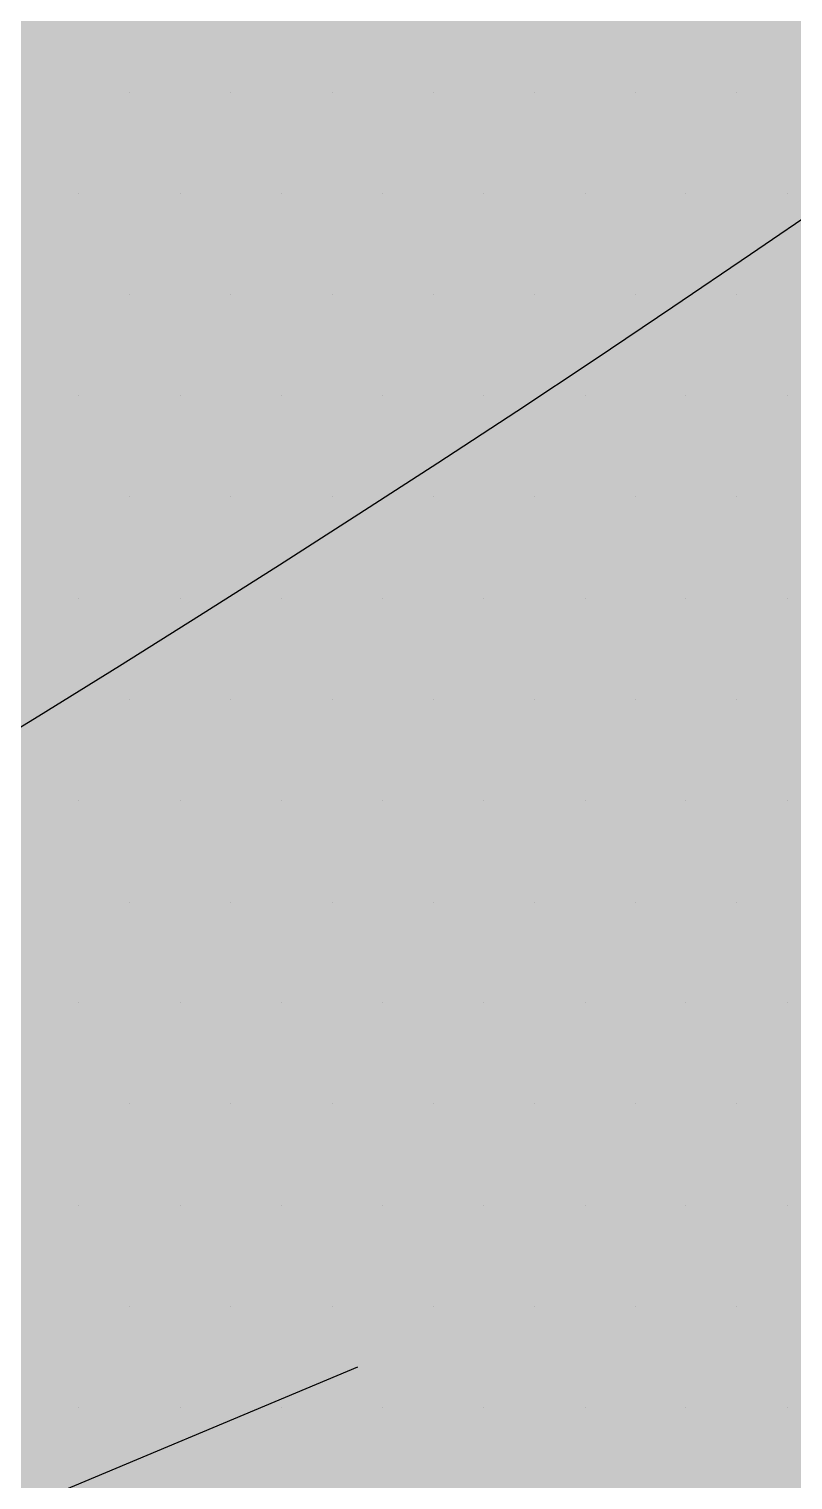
# Paper-space layout 'Layout1' of a CAD drawing. Extents: x -43 to 2298, y -18 to 768.
# Drawn here: x 742.482 to 742.898, y 376.556 to 377.345 of the extents above; entities that cross this region are included whole.
import ezdxf

# ---------------------------------------------------------------- set-up
doc = ezdxf.new("R2010")
doc.units = 0
doc.header["$LTSCALE"] = 2
doc.linetypes.add('CACHEX2', pattern=[0.75, 0.5, -0.25])
doc.layers.add('CARTOUCHE', color=7, linetype='Continuous')
doc.layers.add('LOGO', color=7, linetype='Continuous')

# ---------------------------------------------------------------- blocks, each defined once
blk = doc.blocks.new('A$C715108E3')
at = {"layer": 'LOGO', "color": 131}
for p, q in [((1.4929, -20.8538), (1.4929, -20.8538)), ((1.5842, -20.8538), (1.5842, -20.8538)), ((1.6762, -20.8538), (1.6762, -20.8538)), ((1.7681, -20.8538), (1.7681, -20.8538)), ((1.8595, -20.8538), (1.8595, -20.8538)), ((1.9513, -20.8538), (1.9513, -20.8538)), ((2.0432, -20.8538), (2.0432, -20.8538)), ((1.4466, -20.9453), (1.4466, -20.9453)), ((1.5387, -20.9453), (1.5387, -20.9453)), ((1.6305, -20.9453), (1.6305, -20.9453)), ((1.7218, -20.9453), (1.7218, -20.9453)), ((1.8138, -20.9453), (1.8138, -20.9453)), ((1.9056, -20.9453), (1.9056, -20.9453)), ((1.9967, -20.9453), (1.9967, -20.9453)), ((2.0889, -20.9453), (2.0889, -20.9453)), ((1.4929, -21.0375), (1.4929, -21.0375)), ((1.5842, -21.0375), (1.5842, -21.0375)), ((1.6762, -21.0375), (1.6762, -21.0375)), ((1.7681, -21.0375), (1.7681, -21.0375)), ((1.8595, -21.0375), (1.8595, -21.0375)), ((1.9513, -21.0375), (1.9513, -21.0375)), ((2.0432, -21.0375), (2.0432, -21.0375)), ((1.4466, -21.1288), (1.4466, -21.1288)), ((1.5387, -21.1288), (1.5387, -21.1288)), ((1.6305, -21.1288), (1.6305, -21.1288)), ((1.7218, -21.1288), (1.7218, -21.1288)), ((1.8138, -21.1288), (1.8138, -21.1288)), ((1.9056, -21.1288), (1.9056, -21.1288)), ((1.9967, -21.1288), (1.9967, -21.1288)), ((2.0889, -21.1288), (2.0889, -21.1288)), ((1.4929, -21.2202), (1.4929, -21.2202)), ((1.5842, -21.2202), (1.5842, -21.2202)), ((1.6762, -21.2202), (1.6762, -21.2202)), ((1.7681, -21.2202), (1.7681, -21.2202)), ((1.8595, -21.2202), (1.8595, -21.2202)), ((1.9513, -21.2202), (1.9513, -21.2202)), ((2.0432, -21.2202), (2.0432, -21.2202)), ((1.4466, -21.3126), (1.4466, -21.3126)), ((1.5387, -21.3126), (1.5387, -21.3126)), ((1.6305, -21.3126), (1.6305, -21.3126)), ((1.7218, -21.3126), (1.7218, -21.3126)), ((1.8138, -21.3126), (1.8138, -21.3126)), ((1.9056, -21.3126), (1.9056, -21.3126)), ((1.9967, -21.3126), (1.9967, -21.3126)), ((2.0889, -21.3126), (2.0889, -21.3126)), ((1.4929, -21.4039), (1.4929, -21.4039)), ((1.5842, -21.4039), (1.5842, -21.4039)), ((1.6762, -21.4039), (1.6762, -21.4039)), ((1.7681, -21.4039), (1.7681, -21.4039)), ((1.8595, -21.4039), (1.8595, -21.4039)), ((1.9513, -21.4039), (1.9513, -21.4039)), ((2.0432, -21.4039), (2.0432, -21.4039)), ((1.4466, -21.4954), (1.4466, -21.4954)), ((1.5387, -21.4954), (1.5387, -21.4954)), ((1.6305, -21.4954), (1.6305, -21.4954)), ((1.7218, -21.4954), (1.7218, -21.4954)), ((1.8138, -21.4954), (1.8138, -21.4954)), ((1.9056, -21.4954), (1.9056, -21.4954)), ((1.9967, -21.4954), (1.9967, -21.4954)), ((2.0889, -21.4954), (2.0889, -21.4954)), ((1.4929, -21.5878), (1.4929, -21.5878)), ((1.5842, -21.5878), (1.5842, -21.5878)), ((1.6762, -21.5878), (1.6762, -21.5878)), ((1.7681, -21.5878), (1.7681, -21.5878)), ((1.8595, -21.5878), (1.8595, -21.5878)), ((1.9513, -21.5878), (1.9513, -21.5878)), ((2.0432, -21.5878), (2.0432, -21.5878)), ((1.4466, -21.6792), (1.4466, -21.6792)), ((1.5387, -21.6792), (1.5387, -21.6792)), ((1.6305, -21.6792), (1.6305, -21.6792)), ((1.7218, -21.6792), (1.7218, -21.6792)), ((1.8138, -21.6792), (1.8138, -21.6792)), ((1.9056, -21.6792), (1.9056, -21.6792)), ((1.9967, -21.6792), (1.9967, -21.6792)), ((2.0889, -21.6792), (2.0889, -21.6792)), ((1.4929, -21.7705), (1.4929, -21.7705)), ((1.5842, -21.7705), (1.5842, -21.7705)), ((1.6762, -21.7705), (1.6762, -21.7705)), ((1.7681, -21.7705), (1.7681, -21.7705)), ((1.8595, -21.7705), (1.8595, -21.7705)), ((1.9513, -21.7705), (1.9513, -21.7705)), ((2.0432, -21.7705), (2.0432, -21.7705)), ((1.4466, -21.8631), (1.4466, -21.8631)), ((1.5387, -21.8631), (1.5387, -21.8631)), ((1.6305, -21.8631), (1.6305, -21.8631)), ((1.7218, -21.8631), (1.7218, -21.8631)), ((1.8138, -21.8631), (1.8138, -21.8631)), ((1.9056, -21.8631), (1.9056, -21.8631)), ((1.9967, -21.8631), (1.9967, -21.8631)), ((2.0889, -21.8631), (2.0889, -21.8631)), ((1.4929, -21.9543), (1.4929, -21.9543)), ((1.5842, -21.9543), (1.5842, -21.9543)), ((1.6762, -21.9543), (1.6762, -21.9543)), ((1.7681, -21.9543), (1.7681, -21.9543)), ((1.8595, -21.9543), (1.8595, -21.9543)), ((1.9513, -21.9543), (1.9513, -21.9543)), ((2.0432, -21.9543), (2.0432, -21.9543)), ((1.4466, -22.0456), (1.4466, -22.0456)), ((1.5387, -22.0456), (1.5387, -22.0456)), ((1.6305, -22.0456), (1.6305, -22.0456)), ((1.7218, -22.0456), (1.7218, -22.0456)), ((1.8138, -22.0456), (1.8138, -22.0456)), ((1.9056, -22.0456), (1.9056, -22.0456)), ((1.9967, -22.0456), (1.9967, -22.0456)), ((2.0889, -22.0456), (2.0889, -22.0456))]:
    blk.add_line(p, q, dxfattribs=at)
blk = doc.blocks.new('A$C581E6685')
at = {"layer": 'LOGO', "color": 32, "linetype": 'CACHEX2', "ltscale": 1.5}
blk.add_ellipse((-38.0538, 23.8138), major_axis=(-19.0311, -3.534), ratio=0.590567, dxfattribs=at)
at = {"layer": 'LOGO', "color": 32}
blk.add_ellipse((-37.6144, 23.8499), major_axis=(-13.5768, -4.2839), ratio=0.791971, dxfattribs=at)
at = {"layer": 'CARTOUCHE'}
blk.add_blockref('A$C715108E3', (-31.6739, 36.3189), dxfattribs=at)
blk = doc.blocks.new('miniLogo')
at = {"layer": 'CARTOUCHE', "true_color": 0xffffff}
h = blk.add_hatch(color=7, dxfattribs=at)
h.dxf.hatch_style = 1
edge = h.paths.add_edge_path()
edge.add_spline(control_points=[(960.74149, 27.42506), (960.74149, 16.5339), (960.74149, 5.64274), (960.74149, 1.80274), (964.58149, 1.80274), (1010.12076, 1.80274), (1055.66003, 1.80274), (1059.50003, 1.80274), (1059.50003, 5.64274), (1059.50003, 16.5339), (1059.50003, 27.42506), (1059.50003, 31.26506), (1055.66003, 31.26506), (1010.12076, 31.26506), (964.58149, 31.26506), (960.74149, 31.26506), (960.74149, 27.42506)], knot_values=[0, 0, 0, 1, 1, 2.570796, 2.570796, 3.570796, 3.570796, 5.141593, 5.141593, 6.141593, 6.141593, 7.712389, 7.712389, 8.712389, 8.712389, 10.283185, 10.283185, 10.283185], weights=[1, 1, 1, 0.707107, 1, 1, 1, 0.707107, 1, 1, 1, 0.707107, 1, 1, 1, 0.707107, 1], degree=2, periodic=0)
at = {"layer": 'CARTOUCHE'}
blk.add_rational_spline([(960.74149, 27.42506), (960.74149, 16.5339), (960.74149, 5.64274), (960.74149, 1.80274), (964.58149, 1.80274), (1010.12076, 1.80274), (1055.66003, 1.80274), (1059.50003, 1.80274), (1059.50003, 5.64274), (1059.50003, 16.5339), (1059.50003, 27.42506), (1059.50003, 31.26506), (1055.66003, 31.26506), (1010.12076, 31.26506), (964.58149, 31.26506), (960.74149, 31.26506), (960.74149, 27.42506)], [1, 1, 1, 0.707106781187, 1, 1, 1, 0.707106781187, 1, 1, 1, 0.707106781187, 1, 1, 1, 0.707106781187, 1], degree=2, knots=[0, 0, 0, 1, 1, 2.570796, 2.570796, 3.570796, 3.570796, 5.141593, 5.141593, 6.141593, 6.141593, 7.712389, 7.712389, 8.712389, 8.712389, 10.283185, 10.283185, 10.283185], dxfattribs=at)
at = {"layer": 'CARTOUCHE', "xscale": 0.6, "yscale": 0.6, "zscale": 0.6}
blk.add_blockref('A$C581E6685', (998.01223, 3.18331), dxfattribs=at)

psp = doc.layouts.get("Layout1")

# ---------------------------------------------------------------- block references
at = {"layer": 'CARTOUCHE'}
psp.add_blockref('miniLogo', (-237.36632, 364.8484), dxfattribs=at)

doc.saveas('drawing.dxf')
